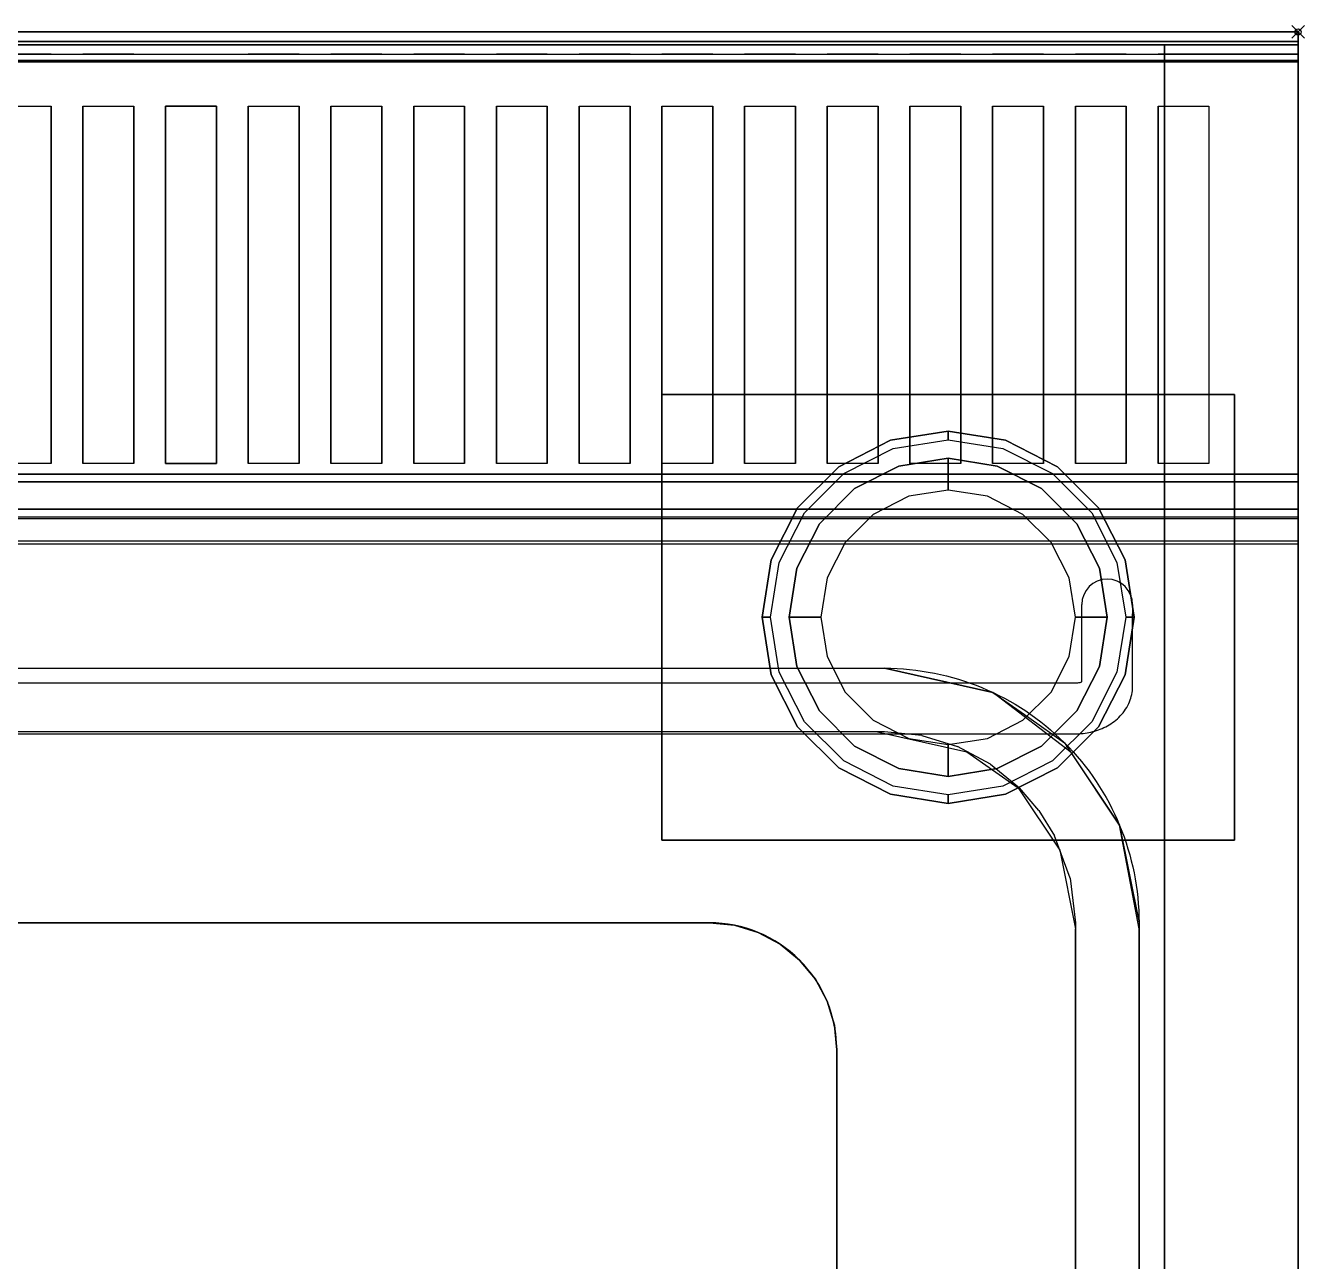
# Model space of a CAD drawing. Extents: x -1 to 401, y -1095 to 1.
# Drawn here: x 200 to 401, y -193.2 to 1 of the extents above; entities that cross this region are included whole.
import ezdxf

# ---------------------------------------------------------------- set-up
doc = ezdxf.new("R2010")
doc.units = 0
doc.header["$PDMODE"] = 35
doc.layers.get('0').update_dxf_attribs({"lineweight": 13})
for name, color, linetype in [('IQ_200_2D', 1, 'Continuous'), ('IQ_200_3D', 1, 'Continuous'), ('IQ_204_2D', 7, 'Continuous'), ('IQ_INS_3D', 3, 'Continuous')]:
    doc.layers.add(name, color=color, linetype=linetype)

# ---------------------------------------------------------------- blocks, each defined once
blk = doc.blocks.new('ELECTROLUX-MC-CAMINO400')
at = {"layer": 'IQ_200_3D'}
for points in [[(0, -0.21, 917.01), (0, -0.21, 956), (400, -0.21, 956), (400, -0.21, 917.01)], [(0, -69.44, 915), (0, -3.39, 915), (400, -3.39, 915), (400, -69.44, 915)]]:
    blk.add_3dface(points, dxfattribs=at)
for points, invisible_edges in [([(0, -0.21, 956), (0, -0.36, 956.76), (400, -0.36, 956.76), (400, -0.21, 956)], 2), ([(0, -0.25, 916.62), (0, -0.21, 917.01), (400, -0.21, 917.01), (400, -0.25, 916.62)], 8), ([(0, -0.37, 916.23), (0, -0.25, 916.62), (400, -0.25, 916.62), (400, -0.37, 916.23)], 10), ([(0, -0.36, 956.76), (0, -0.78, 957.41), (400, -0.78, 957.41), (400, -0.36, 956.76)], 10), ([(0, -0.56, 915.88), (0, -0.37, 916.23), (400, -0.37, 916.23), (400, -0.56, 915.88)], 10), ([(0, -0.82, 915.58), (0, -0.56, 915.88), (400, -0.56, 915.88), (400, -0.82, 915.58)], 10), ([(0, -0.78, 957.41), (0, -1.43, 957.84), (400, -1.43, 957.84), (400, -0.78, 957.41)], 10), ([(0, -1.41, 915.27), (0, -0.82, 915.58), (400, -0.82, 915.58), (400, -1.41, 915.27)], 10), ([(0, -2.05, 915.07), (0, -1.41, 915.27), (400, -1.41, 915.27), (400, -2.05, 915.07)], 10), ([(0, -1.43, 957.84), (0, -2.19, 958), (400, -2.19, 958), (400, -1.43, 957.84)], 8), ([(0, -2.72, 914.98), (0, -2.05, 915.07), (400, -2.05, 915.07), (400, -2.72, 914.98)], 10), ([(0, -3.39, 915), (0, -2.72, 914.98), (400, -2.72, 914.98), (400, -3.39, 915)], 2), ([(196, -10.37, 957.76), (204, -10.37, 957.76), (204, -2.19, 958), (196, -2.19, 958)], 10), ([(204, -2.19, 958), (209, -2.19, 958), (209, -10.37, 957.76), (204, -10.37, 957.76)], 14), ([(209, -10.37, 957.76), (217, -10.37, 957.76), (217, -2.19, 958), (209, -2.19, 958)], 10), ([(217, -2.19, 958), (222, -2.19, 958), (222, -10.37, 957.76), (217, -10.37, 957.76)], 14), ([(230, -10.37, 957.76), (222, -10.37, 957.76), (222, -2.19, 958), (230, -2.19, 958)], 10), ([(230, -2.19, 958), (235, -2.19, 958), (235, -10.37, 957.76), (230, -10.37, 957.76)], 14), ([(235, -10.37, 957.76), (243, -10.37, 957.76), (243, -2.19, 958), (235, -2.19, 958)], 10), ([(243, -2.19, 958), (248, -2.19, 958), (248, -10.37, 957.76), (243, -10.37, 957.76)], 14), ([(248, -10.37, 957.76), (256, -10.37, 957.76), (256, -2.19, 958), (248, -2.19, 958)], 10), ([(256, -2.19, 958), (261, -2.19, 958), (261, -10.37, 957.76), (256, -10.37, 957.76)], 14), ([(261, -10.37, 957.76), (269, -10.37, 957.76), (269, -2.19, 958), (261, -2.19, 958)], 10), ([(269, -2.19, 958), (274, -2.19, 958), (274, -10.37, 957.76), (269, -10.37, 957.76)], 14), ([(274, -10.37, 957.76), (282, -10.37, 957.76), (282, -2.19, 958), (274, -2.19, 958)], 10), ([(282, -2.19, 958), (287, -2.19, 958), (287, -10.37, 957.76), (282, -10.37, 957.76)], 14), ([(287, -10.37, 957.76), (295, -10.37, 957.76), (295, -2.19, 958), (287, -2.19, 958)], 10), ([(295, -2.19, 958), (300, -2.19, 958), (300, -10.37, 957.76), (295, -10.37, 957.76)], 14), ([(300, -10.37, 957.76), (308, -10.37, 957.76), (308, -2.19, 958), (300, -2.19, 958)], 10), ([(308, -2.19, 958), (313, -2.19, 958), (313, -10.37, 957.76), (308, -10.37, 957.76)], 14), ([(313, -10.37, 957.76), (321, -10.37, 957.76), (321, -2.19, 958), (313, -2.19, 958)], 10), ([(321, -2.19, 958), (326, -2.19, 958), (326, -10.37, 957.76), (321, -10.37, 957.76)], 14), ([(326, -10.37, 957.76), (334, -10.37, 957.76), (334, -2.19, 958), (326, -2.19, 958)], 10), ([(334, -2.19, 958), (339, -2.19, 958), (339, -10.37, 957.76), (334, -10.37, 957.76)], 14), ([(339, -10.37, 957.76), (347, -10.37, 957.76), (347, -2.19, 958), (339, -2.19, 958)], 10), ([(347, -2.19, 958), (352, -2.19, 958), (352, -10.37, 957.76), (347, -10.37, 957.76)], 14), ([(352, -10.37, 957.76), (360, -10.37, 957.76), (360, -2.19, 958), (352, -2.19, 958)], 10), ([(360, -2.19, 958), (365, -2.19, 958), (365, -10.37, 957.76), (360, -10.37, 957.76)], 14), ([(365, -10.37, 957.76), (373, -10.37, 957.76), (373, -2.19, 958), (365, -2.19, 958)], 10), ([(373, -2.19, 958), (378, -2.19, 958), (378, -10.37, 957.76), (373, -10.37, 957.76)], 14), ([(378, -10.37, 957.76), (386, -10.37, 957.76), (386, -2.19, 958), (378, -2.19, 958)], 10), ([(400, -10.37, 957.76), (400, -2.19, 958), (386, -2.19, 958), (386, -10.37, 957.76)], 12), ([(204, -17.47, 956.91), (204, -10.37, 957.76), (209, -10.37, 957.76), (209, -17.47, 956.91)], 10), ([(217, -17.47, 956.91), (217, -10.37, 957.76), (222, -10.37, 957.76), (222, -17.47, 956.91)], 10), ([(230, -17.47, 956.91), (230, -10.37, 957.76), (235, -10.37, 957.76), (235, -17.47, 956.91)], 10), ([(243, -17.47, 956.91), (243, -10.37, 957.76), (248, -10.37, 957.76), (248, -17.47, 956.91)], 10), ([(256, -17.47, 956.91), (256, -10.37, 957.76), (261, -10.37, 957.76), (261, -17.47, 956.91)], 10), ([(269, -17.47, 956.91), (269, -10.37, 957.76), (274, -10.37, 957.76), (274, -17.47, 956.91)], 10), ([(282, -17.47, 956.91), (282, -10.37, 957.76), (287, -10.37, 957.76), (287, -17.47, 956.91)], 10), ([(295, -17.47, 956.91), (295, -10.37, 957.76), (300, -10.37, 957.76), (300, -17.47, 956.91)], 10), ([(308, -17.47, 956.91), (308, -10.37, 957.76), (313, -10.37, 957.76), (313, -17.47, 956.91)], 10), ([(321, -17.47, 956.91), (321, -10.37, 957.76), (326, -10.37, 957.76), (326, -17.47, 956.91)], 10), ([(334, -17.47, 956.91), (334, -10.37, 957.76), (339, -10.37, 957.76), (339, -17.47, 956.91)], 10), ([(347, -17.47, 956.91), (347, -10.37, 957.76), (352, -10.37, 957.76), (352, -17.47, 956.91)], 10), ([(360, -17.47, 956.91), (360, -10.37, 957.76), (365, -10.37, 957.76), (365, -17.47, 956.91)], 10), ([(373, -17.47, 956.91), (373, -10.37, 957.76), (378, -10.37, 957.76), (378, -17.47, 956.91)], 10), ([(400, -17.47, 956.91), (400, -10.37, 957.76), (386, -10.37, 957.76), (386, -17.47, 956.91)], 10), ([(204, -24.48, 955.45), (204, -17.47, 956.91), (209, -17.47, 956.91), (209, -24.48, 955.45)], 10), ([(217, -24.48, 955.45), (217, -17.47, 956.91), (222, -17.47, 956.91), (222, -24.48, 955.45)], 10), ([(230, -24.48, 955.45), (230, -17.47, 956.91), (235, -17.47, 956.91), (235, -24.48, 955.45)], 10), ([(243, -24.48, 955.45), (243, -17.47, 956.91), (248, -17.47, 956.91), (248, -24.48, 955.45)], 10), ([(256, -24.48, 955.45), (256, -17.47, 956.91), (261, -17.47, 956.91), (261, -24.48, 955.45)], 10), ([(269, -24.48, 955.45), (269, -17.47, 956.91), (274, -17.47, 956.91), (274, -24.48, 955.45)], 10), ([(282, -24.48, 955.45), (282, -17.47, 956.91), (287, -17.47, 956.91), (287, -24.48, 955.45)], 10), ([(295, -24.48, 955.45), (295, -17.47, 956.91), (300, -17.47, 956.91), (300, -24.48, 955.45)], 10), ([(308, -24.48, 955.45), (308, -17.47, 956.91), (313, -17.47, 956.91), (313, -24.48, 955.45)], 10), ([(321, -24.48, 955.45), (321, -17.47, 956.91), (326, -17.47, 956.91), (326, -24.48, 955.45)], 10), ([(334, -24.48, 955.45), (334, -17.47, 956.91), (339, -17.47, 956.91), (339, -24.48, 955.45)], 10), ([(347, -24.48, 955.45), (347, -17.47, 956.91), (352, -17.47, 956.91), (352, -24.48, 955.45)], 10), ([(360, -24.48, 955.45), (360, -17.47, 956.91), (365, -17.47, 956.91), (365, -24.48, 955.45)], 10), ([(373, -24.48, 955.45), (373, -17.47, 956.91), (378, -17.47, 956.91), (378, -24.48, 955.45)], 10), ([(400, -24.48, 955.45), (400, -17.47, 956.91), (386, -17.47, 956.91), (386, -24.48, 955.45)], 10), ([(204, -31.33, 953.39), (204, -24.48, 955.45), (209, -24.48, 955.45), (209, -31.33, 953.39)], 10), ([(217, -31.33, 953.39), (217, -24.48, 955.45), (222, -24.48, 955.45), (222, -31.33, 953.39)], 10), ([(230, -31.33, 953.39), (230, -24.48, 955.45), (235, -24.48, 955.45), (235, -31.33, 953.39)], 10), ([(243, -31.33, 953.39), (243, -24.48, 955.45), (248, -24.48, 955.45), (248, -31.33, 953.39)], 10), ([(256, -31.33, 953.39), (256, -24.48, 955.45), (261, -24.48, 955.45), (261, -31.33, 953.39)], 10), ([(269, -31.33, 953.39), (269, -24.48, 955.45), (274, -24.48, 955.45), (274, -31.33, 953.39)], 10), ([(282, -31.33, 953.39), (282, -24.48, 955.45), (287, -24.48, 955.45), (287, -31.33, 953.39)], 10), ([(295, -31.33, 953.39), (295, -24.48, 955.45), (300, -24.48, 955.45), (300, -31.33, 953.39)], 10), ([(308, -31.33, 953.39), (308, -24.48, 955.45), (313, -24.48, 955.45), (313, -31.33, 953.39)], 10), ([(321, -31.33, 953.39), (321, -24.48, 955.45), (326, -24.48, 955.45), (326, -31.33, 953.39)], 10), ([(334, -31.33, 953.39), (334, -24.48, 955.45), (339, -24.48, 955.45), (339, -31.33, 953.39)], 10), ([(347, -31.33, 953.39), (347, -24.48, 955.45), (352, -24.48, 955.45), (352, -31.33, 953.39)], 10), ([(360, -31.33, 953.39), (360, -24.48, 955.45), (365, -24.48, 955.45), (365, -31.33, 953.39)], 10), ([(373, -31.33, 953.39), (373, -24.48, 955.45), (378, -24.48, 955.45), (378, -31.33, 953.39)], 10), ([(400, -31.33, 953.39), (400, -24.48, 955.45), (386, -24.48, 955.45), (386, -31.33, 953.39)], 10), ([(204, -37.98, 950.75), (204, -31.33, 953.39), (209, -31.33, 953.39), (209, -37.98, 950.75)], 10), ([(217, -37.98, 950.75), (217, -31.33, 953.39), (222, -31.33, 953.39), (222, -37.98, 950.75)], 10), ([(230, -37.98, 950.75), (230, -31.33, 953.39), (235, -31.33, 953.39), (235, -37.98, 950.75)], 10), ([(243, -37.98, 950.75), (243, -31.33, 953.39), (248, -31.33, 953.39), (248, -37.98, 950.75)], 10), ([(256, -37.98, 950.75), (256, -31.33, 953.39), (261, -31.33, 953.39), (261, -37.98, 950.75)], 10), ([(269, -37.98, 950.75), (269, -31.33, 953.39), (274, -31.33, 953.39), (274, -37.98, 950.75)], 10), ([(282, -37.98, 950.75), (282, -31.33, 953.39), (287, -31.33, 953.39), (287, -37.98, 950.75)], 10), ([(295, -37.98, 950.75), (295, -31.33, 953.39), (300, -31.33, 953.39), (300, -37.98, 950.75)], 10), ([(308, -37.98, 950.75), (308, -31.33, 953.39), (313, -31.33, 953.39), (313, -37.98, 950.75)], 10), ([(321, -37.98, 950.75), (321, -31.33, 953.39), (326, -31.33, 953.39), (326, -37.98, 950.75)], 10), ([(334, -37.98, 950.75), (334, -31.33, 953.39), (339, -31.33, 953.39), (339, -37.98, 950.75)], 10), ([(347, -37.98, 950.75), (347, -31.33, 953.39), (352, -31.33, 953.39), (352, -37.98, 950.75)], 10), ([(360, -37.98, 950.75), (360, -31.33, 953.39), (365, -31.33, 953.39), (365, -37.98, 950.75)], 10), ([(373, -37.98, 950.75), (373, -31.33, 953.39), (378, -31.33, 953.39), (378, -37.98, 950.75)], 10), ([(400, -37.98, 950.75), (400, -31.33, 953.39), (386, -31.33, 953.39), (386, -37.98, 950.75)], 10), ([(204, -44.37, 947.54), (204, -37.98, 950.75), (209, -37.98, 950.75), (209, -44.37, 947.54)], 10), ([(217, -44.37, 947.54), (217, -37.98, 950.75), (222, -37.98, 950.75), (222, -44.37, 947.54)], 10), ([(230, -44.37, 947.54), (230, -37.98, 950.75), (235, -37.98, 950.75), (235, -44.37, 947.54)], 10), ([(243, -44.37, 947.54), (243, -37.98, 950.75), (248, -37.98, 950.75), (248, -44.37, 947.54)], 10), ([(256, -44.37, 947.54), (256, -37.98, 950.75), (261, -37.98, 950.75), (261, -44.37, 947.54)], 10), ([(269, -44.37, 947.54), (269, -37.98, 950.75), (274, -37.98, 950.75), (274, -44.37, 947.54)], 10), ([(282, -44.37, 947.54), (282, -37.98, 950.75), (287, -37.98, 950.75), (287, -44.37, 947.54)], 10), ([(295, -44.37, 947.54), (295, -37.98, 950.75), (300, -37.98, 950.75), (300, -44.37, 947.54)], 10), ([(308, -44.37, 947.54), (308, -37.98, 950.75), (313, -37.98, 950.75), (313, -44.37, 947.54)], 10), ([(321, -44.37, 947.54), (321, -37.98, 950.75), (326, -37.98, 950.75), (326, -44.37, 947.54)], 10), ([(334, -44.37, 947.54), (334, -37.98, 950.75), (339, -37.98, 950.75), (339, -44.37, 947.54)], 10), ([(347, -44.37, 947.54), (347, -37.98, 950.75), (352, -37.98, 950.75), (352, -44.37, 947.54)], 10), ([(360, -44.37, 947.54), (360, -37.98, 950.75), (365, -37.98, 950.75), (365, -44.37, 947.54)], 10), ([(373, -44.37, 947.54), (373, -37.98, 950.75), (378, -37.98, 950.75), (378, -44.37, 947.54)], 10), ([(400, -44.37, 947.54), (400, -37.98, 950.75), (386, -37.98, 950.75), (386, -44.37, 947.54)], 10), ([(204, -50.47, 943.8), (204, -44.37, 947.54), (209, -44.37, 947.54), (209, -50.47, 943.8)], 10), ([(217, -50.47, 943.8), (217, -44.37, 947.54), (222, -44.37, 947.54), (222, -50.47, 943.8)], 10), ([(230, -50.47, 943.8), (230, -44.37, 947.54), (235, -44.37, 947.54), (235, -50.47, 943.8)], 10), ([(243, -50.47, 943.8), (243, -44.37, 947.54), (248, -44.37, 947.54), (248, -50.47, 943.8)], 10), ([(256, -50.47, 943.8), (256, -44.37, 947.54), (261, -44.37, 947.54), (261, -50.47, 943.8)], 10), ([(269, -50.47, 943.8), (269, -44.37, 947.54), (274, -44.37, 947.54), (274, -50.47, 943.8)], 10), ([(282, -50.47, 943.8), (282, -44.37, 947.54), (287, -44.37, 947.54), (287, -50.47, 943.8)], 10), ([(295, -50.47, 943.8), (295, -44.37, 947.54), (300, -44.37, 947.54), (300, -50.47, 943.8)], 10), ([(308, -50.47, 943.8), (308, -44.37, 947.54), (313, -44.37, 947.54), (313, -50.47, 943.8)], 10), ([(321, -50.47, 943.8), (321, -44.37, 947.54), (326, -44.37, 947.54), (326, -50.47, 943.8)], 10), ([(334, -50.47, 943.8), (334, -44.37, 947.54), (339, -44.37, 947.54), (339, -50.47, 943.8)], 10), ([(347, -50.47, 943.8), (347, -44.37, 947.54), (352, -44.37, 947.54), (352, -50.47, 943.8)], 10), ([(360, -50.47, 943.8), (360, -44.37, 947.54), (365, -44.37, 947.54), (365, -50.47, 943.8)], 10), ([(373, -50.47, 943.8), (373, -44.37, 947.54), (378, -44.37, 947.54), (378, -50.47, 943.8)], 10), ([(400, -50.47, 943.8), (400, -44.37, 947.54), (386, -44.37, 947.54), (386, -50.47, 943.8)], 10), ([(204, -56.22, 939.54), (204, -50.47, 943.8), (209, -50.47, 943.8), (209, -56.22, 939.54)], 10), ([(217, -56.22, 939.54), (217, -50.47, 943.8), (222, -50.47, 943.8), (222, -56.22, 939.54)], 10), ([(230, -56.22, 939.54), (230, -50.47, 943.8), (235, -50.47, 943.8), (235, -56.22, 939.54)], 10), ([(243, -56.22, 939.54), (243, -50.47, 943.8), (248, -50.47, 943.8), (248, -56.22, 939.54)], 10), ([(256, -56.22, 939.54), (256, -50.47, 943.8), (261, -50.47, 943.8), (261, -56.22, 939.54)], 10), ([(269, -56.22, 939.54), (269, -50.47, 943.8), (274, -50.47, 943.8), (274, -56.22, 939.54)], 10), ([(282, -56.22, 939.54), (282, -50.47, 943.8), (287, -50.47, 943.8), (287, -56.22, 939.54)], 10), ([(295, -56.22, 939.54), (295, -50.47, 943.8), (300, -50.47, 943.8), (300, -56.22, 939.54)], 10), ([(308, -56.22, 939.54), (308, -50.47, 943.8), (313, -50.47, 943.8), (313, -56.22, 939.54)], 10), ([(321, -56.22, 939.54), (321, -50.47, 943.8), (326, -50.47, 943.8), (326, -56.22, 939.54)], 10), ([(334, -56.22, 939.54), (334, -50.47, 943.8), (339, -50.47, 943.8), (339, -56.22, 939.54)], 10), ([(347, -56.22, 939.54), (347, -50.47, 943.8), (352, -50.47, 943.8), (352, -56.22, 939.54)], 10), ([(360, -56.22, 939.54), (360, -50.47, 943.8), (365, -50.47, 943.8), (365, -56.22, 939.54)], 10), ([(373, -56.22, 939.54), (373, -50.47, 943.8), (378, -50.47, 943.8), (378, -56.22, 939.54)], 10), ([(400, -56.22, 939.54), (400, -50.47, 943.8), (386, -50.47, 943.8), (386, -56.22, 939.54)], 10), ([(204, -61.59, 934.81), (204, -56.22, 939.54), (209, -56.22, 939.54), (209, -61.59, 934.81)], 10), ([(217, -61.59, 934.81), (217, -56.22, 939.54), (222, -56.22, 939.54), (222, -61.59, 934.81)], 10), ([(230, -61.59, 934.81), (230, -56.22, 939.54), (235, -56.22, 939.54), (235, -61.59, 934.81)], 10), ([(243, -61.59, 934.81), (243, -56.22, 939.54), (248, -56.22, 939.54), (248, -61.59, 934.81)], 10), ([(256, -61.59, 934.81), (256, -56.22, 939.54), (261, -56.22, 939.54), (261, -61.59, 934.81)], 10), ([(269, -61.59, 934.81), (269, -56.22, 939.54), (274, -56.22, 939.54), (274, -61.59, 934.81)], 10), ([(282, -61.59, 934.81), (282, -56.22, 939.54), (287, -56.22, 939.54), (287, -61.59, 934.81)], 10), ([(295, -61.59, 934.81), (295, -56.22, 939.54), (300, -56.22, 939.54), (300, -61.59, 934.81)], 10), ([(308, -61.59, 934.81), (308, -56.22, 939.54), (313, -56.22, 939.54), (313, -61.59, 934.81)], 10), ([(321, -61.59, 934.81), (321, -56.22, 939.54), (326, -56.22, 939.54), (326, -61.59, 934.81)], 10), ([(334, -61.59, 934.81), (334, -56.22, 939.54), (339, -56.22, 939.54), (339, -61.59, 934.81)], 10), ([(347, -61.59, 934.81), (347, -56.22, 939.54), (352, -56.22, 939.54), (352, -61.59, 934.81)], 10), ([(360, -61.59, 934.81), (360, -56.22, 939.54), (365, -56.22, 939.54), (365, -61.59, 934.81)], 10), ([(373, -61.59, 934.81), (373, -56.22, 939.54), (378, -56.22, 939.54), (378, -61.59, 934.81)], 10), ([(400, -61.59, 934.81), (400, -56.22, 939.54), (386, -56.22, 939.54), (386, -61.59, 934.81)], 10), ([(204, -66.52, 929.63), (204, -61.59, 934.81), (209, -61.59, 934.81), (209, -66.52, 929.63)], 10), ([(217, -66.52, 929.63), (217, -61.59, 934.81), (222, -61.59, 934.81), (222, -66.52, 929.63)], 10), ([(230, -66.52, 929.63), (230, -61.59, 934.81), (235, -61.59, 934.81), (235, -66.52, 929.63)], 10), ([(243, -66.52, 929.63), (243, -61.59, 934.81), (248, -61.59, 934.81), (248, -66.52, 929.63)], 10), ([(256, -66.52, 929.63), (256, -61.59, 934.81), (261, -61.59, 934.81), (261, -66.52, 929.63)], 10), ([(269, -66.52, 929.63), (269, -61.59, 934.81), (274, -61.59, 934.81), (274, -66.52, 929.63)], 10), ([(282, -66.52, 929.63), (282, -61.59, 934.81), (287, -61.59, 934.81), (287, -66.52, 929.63)], 10), ([(295, -66.52, 929.63), (295, -61.59, 934.81), (300, -61.59, 934.81), (300, -66.52, 929.63)], 10), ([(308, -66.52, 929.63), (308, -61.59, 934.81), (313, -61.59, 934.81), (313, -66.52, 929.63)], 10), ([(321, -66.52, 929.63), (321, -61.59, 934.81), (326, -61.59, 934.81), (326, -66.52, 929.63)], 10), ([(334, -66.52, 929.63), (334, -61.59, 934.81), (339, -61.59, 934.81), (339, -66.52, 929.63)], 10), ([(347, -66.52, 929.63), (347, -61.59, 934.81), (352, -61.59, 934.81), (352, -66.52, 929.63)], 10), ([(360, -66.52, 929.63), (360, -61.59, 934.81), (365, -61.59, 934.81), (365, -66.52, 929.63)], 10), ([(373, -66.52, 929.63), (373, -61.59, 934.81), (378, -61.59, 934.81), (378, -66.52, 929.63)], 10), ([(400, -66.52, 929.63), (400, -61.59, 934.81), (386, -61.59, 934.81), (386, -66.52, 929.63)], 10), ([(196, -71, 924.05), (204, -71, 924.05), (204, -66.52, 929.63), (196, -66.52, 929.63)], 11), ([(204, -71, 924.05), (209, -71, 924.05), (209, -66.52, 929.63), (204, -66.52, 929.63)], 15), ([(209, -71, 924.05), (217, -71, 924.05), (217, -66.52, 929.63), (209, -66.52, 929.63)], 11), ([(217, -71, 924.05), (222, -71, 924.05), (222, -66.52, 929.63), (217, -66.52, 929.63)], 15), ([(230, -71, 924.05), (222, -71, 924.05), (222, -66.52, 929.63), (230, -66.52, 929.63)], 11), ([(230, -71, 924.05), (235, -71, 924.05), (235, -66.52, 929.63), (230, -66.52, 929.63)], 15), ([(235, -71, 924.05), (243, -71, 924.05), (243, -66.52, 929.63), (235, -66.52, 929.63)], 11), ([(243, -71, 924.05), (248, -71, 924.05), (248, -66.52, 929.63), (243, -66.52, 929.63)], 15), ([(248, -71, 924.05), (256, -71, 924.05), (256, -66.52, 929.63), (248, -66.52, 929.63)], 11), ([(256, -71, 924.05), (261, -71, 924.05), (261, -66.52, 929.63), (256, -66.52, 929.63)], 15), ([(261, -71, 924.05), (269, -71, 924.05), (269, -66.52, 929.63), (261, -66.52, 929.63)], 11), ([(269, -71, 924.05), (274, -71, 924.05), (274, -66.52, 929.63), (269, -66.52, 929.63)], 15), ([(274, -71, 924.05), (282, -71, 924.05), (282, -66.52, 929.63), (274, -66.52, 929.63)], 11), ([(282, -71, 924.05), (287, -71, 924.05), (287, -66.52, 929.63), (282, -66.52, 929.63)], 15), ([(287, -71, 924.05), (295, -71, 924.05), (295, -66.52, 929.63), (287, -66.52, 929.63)], 11), ([(295, -71, 924.05), (300, -71, 924.05), (300, -66.52, 929.63), (295, -66.52, 929.63)], 15), ([(300, -71, 924.05), (308, -71, 924.05), (308, -66.52, 929.63), (300, -66.52, 929.63)], 11), ([(308, -71, 924.05), (313, -71, 924.05), (313, -66.52, 929.63), (308, -66.52, 929.63)], 15), ([(313, -71, 924.05), (321, -71, 924.05), (321, -66.52, 929.63), (313, -66.52, 929.63)], 11), ([(321, -71, 924.05), (326, -71, 924.05), (326, -66.52, 929.63), (321, -66.52, 929.63)], 15), ([(326, -71, 924.05), (334, -71, 924.05), (334, -66.52, 929.63), (326, -66.52, 929.63)], 11), ([(334, -71, 924.05), (339, -71, 924.05), (339, -66.52, 929.63), (334, -66.52, 929.63)], 15), ([(339, -71, 924.05), (347, -71, 924.05), (347, -66.52, 929.63), (339, -66.52, 929.63)], 11), ([(347, -71, 924.05), (352, -71, 924.05), (352, -66.52, 929.63), (347, -66.52, 929.63)], 15), ([(352, -71, 924.05), (360, -71, 924.05), (360, -66.52, 929.63), (352, -66.52, 929.63)], 11), ([(360, -71, 924.05), (365, -71, 924.05), (365, -66.52, 929.63), (360, -66.52, 929.63)], 15), ([(365, -71, 924.05), (373, -71, 924.05), (373, -66.52, 929.63), (365, -66.52, 929.63)], 11), ([(373, -71, 924.05), (378, -71, 924.05), (378, -66.52, 929.63), (373, -66.52, 929.63)], 15), ([(378, -71, 924.05), (386, -71, 924.05), (386, -66.52, 929.63), (378, -66.52, 929.63)], 11), ([(400, -71, 924.05), (400, -66.52, 929.63), (386, -66.52, 929.63), (386, -71, 924.05)], 14), ([(0, -70.76, 915.05), (0, -69.44, 915), (400, -69.44, 915), (400, -70.76, 915.05)], 8), ([(0, -72.06, 915.25), (0, -70.76, 915.05), (400, -70.76, 915.05), (400, -72.06, 915.25)], 10), ([(0, -74.97, 918.1), (0, -71, 924.05), (400, -71, 924.05), (400, -74.97, 918.1)], 2), ([(0, -73.33, 915.6), (0, -72.06, 915.25), (400, -72.06, 915.25), (400, -73.33, 915.6)], 10), ([(0, -74.56, 916.08), (0, -73.33, 915.6), (400, -73.33, 915.6), (400, -74.56, 916.08)], 10), ([(0, -74.96, 916.48), (0, -74.56, 916.08), (400, -74.56, 916.08), (400, -74.96, 916.48)], 10), ([(0, -75.18, 917), (0, -74.96, 916.48), (400, -74.96, 916.48), (400, -75.18, 917)], 10), ([(0, -74.97, 918.1), (0, -75.18, 917.57), (400, -75.18, 917.57), (400, -74.97, 918.1)], 2), ([(0, -75.18, 917.57), (0, -75.18, 917), (400, -75.18, 917), (400, -75.18, 917.57)], 10)]:
    blk.add_3dface(points, dxfattribs=dict(at, invisible_edges=invisible_edges))
at = {"layer": 'IQ_204_2D'}
for points in [[(0, -0.21), (400, -0.21), (400, -75.21), (0, -75.21)], [(196, -10.37), (204, -10.37), (204, -66.52), (196, -66.52)], [(209, -10.37), (217, -10.37), (217, -66.52), (209, -66.52)], [(222, -10.37), (230, -10.37), (230, -66.52), (222, -66.52)], [(235, -10.37), (243, -10.37), (243, -66.52), (235, -66.52)], [(248, -10.37), (256, -10.37), (256, -66.52), (248, -66.52)], [(261, -10.37), (269, -10.37), (269, -66.52), (261, -66.52)], [(274, -10.37), (282, -10.37), (282, -66.52), (274, -66.52)], [(287, -10.37), (295, -10.37), (295, -66.52), (287, -66.52)], [(300, -10.37), (308, -10.37), (308, -66.52), (300, -66.52)], [(313, -10.37), (321, -10.37), (321, -66.52), (313, -66.52)], [(326, -10.37), (334, -10.37), (334, -66.52), (326, -66.52)], [(339, -10.37), (347, -10.37), (347, -66.52), (339, -66.52)], [(352, -10.37), (360, -10.37), (360, -66.52), (352, -66.52)], [(365, -10.37), (373, -10.37), (373, -66.52), (365, -66.52)], [(378, -10.37), (386, -10.37), (386, -66.52), (378, -66.52)]]:
    blk.add_lwpolyline(points, close=True, dxfattribs=at)
blk = doc.blocks.new('PQ-MC-LEG200')
at = {"layer": 'IQ_200_3D'}
for points in [[(-45, -35, 198), (-45, 35, 198), (45, 35, 198), (45, -35, 198)], [(-45, -35, 200), (45, -35, 200), (45, 35, 200), (-45, 35, 200)], [(-45, 35, 198), (-45, 35, 200), (45, 35, 200), (45, 35, 198)], [(-45, -35, 198), (-45, -35, 200), (-45, 35, 200), (-45, 35, 198)], [(45, -35, 198), (45, 35, 198), (45, 35, 200), (45, -35, 200)], [(-45, -35, 198), (45, -35, 198), (45, -35, 200), (-45, -35, 200)]]:
    blk.add_3dface(points, dxfattribs=at)
for points, invisible_edges in [([(-9.04, 27.82, 198), (-9.04, 27.82, 71), (0, 29.25, 71), (0, 29.25, 198)], 1), ([(-9.04, 27.82, 71), (-8.62, 26.54, 66), (0, 27.91, 66), (0, 29.25, 71)], 1), ([(0, 29.25, 198), (0, 29.25, 71), (9.04, 27.82, 71), (9.04, 27.82, 198)], 4), ([(0, 29.25, 71), (0, 27.91, 66), (8.62, 26.54, 66), (9.04, 27.82, 71)], 4), ([(-17.19, 23.66, 198), (-17.19, 23.66, 71), (-9.04, 27.82, 71), (-9.04, 27.82, 198)], 5), ([(-17.19, 23.66, 71), (-16.41, 22.58, 66), (-8.62, 26.54, 66), (-9.04, 27.82, 71)], 5), ([(9.04, 27.82, 71), (8.62, 26.54, 66), (16.41, 22.58, 66), (17.19, 23.66, 71)], 5), ([(9.04, 27.82, 198), (9.04, 27.82, 71), (17.19, 23.66, 71), (17.19, 23.66, 198)], 5), ([(0, 25, 66), (0, 25, 5), (-7.73, 23.78, 5), (-7.73, 23.78, 66)], 4), ([(0, 25, 5), (0, 23.54, 1.46), (-7.27, 22.38, 1.46), (-7.73, 23.78, 5)], 6), ([(7.73, 23.78, 66), (7.73, 23.78, 5), (0, 25, 5), (0, 25, 66)], 1), ([(7.73, 23.78, 5), (7.27, 22.38, 1.46), (0, 23.54, 1.46), (0, 25, 5)], 3), ([(-23.66, 17.19, 198), (-23.66, 17.19, 71), (-17.19, 23.66, 71), (-17.19, 23.66, 198)], 5), ([(-23.66, 17.19, 71), (-22.58, 16.41, 66), (-16.41, 22.58, 66), (-17.19, 23.66, 71)], 5), ([(-7.73, 23.78, 66), (-7.73, 23.78, 5), (-14.69, 20.23, 5), (-14.69, 20.23, 66)], 5), ([(-7.73, 23.78, 5), (-7.27, 22.38, 1.46), (-13.83, 19.04, 1.46), (-14.69, 20.23, 5)], 7), ([(-7.27, 22.38, 1.46), (-6.18, 19.02), (-11.76, 16.18), (-13.83, 19.04, 1.46)], 13), ([(0, 23.54, 1.46), (0, 20), (-6.18, 19.02), (-7.27, 22.38, 1.46)], 12), ([(7.27, 22.38, 1.46), (6.18, 19.02), (0, 20), (0, 23.54, 1.46)], 9), ([(13.83, 19.04, 1.46), (11.76, 16.18), (6.18, 19.02), (7.27, 22.38, 1.46)], 13), ([(14.69, 20.23, 5), (13.83, 19.04, 1.46), (7.27, 22.38, 1.46), (7.73, 23.78, 5)], 7), ([(14.69, 20.23, 66), (14.69, 20.23, 5), (7.73, 23.78, 5), (7.73, 23.78, 66)], 5), ([(17.19, 23.66, 71), (16.41, 22.58, 66), (22.58, 16.41, 66), (23.66, 17.19, 71)], 5), ([(17.19, 23.66, 198), (17.19, 23.66, 71), (23.66, 17.19, 71), (23.66, 17.19, 198)], 5), ([(-14.69, 20.23, 66), (-14.69, 20.23, 5), (-20.23, 14.69, 5), (-20.23, 14.69, 66)], 5), ([(-14.69, 20.23, 5), (-13.83, 19.04, 1.46), (-19.04, 13.83, 1.46), (-20.23, 14.69, 5)], 7), ([(20.23, 14.69, 5), (19.04, 13.83, 1.46), (13.83, 19.04, 1.46), (14.69, 20.23, 5)], 7), ([(20.23, 14.69, 66), (20.23, 14.69, 5), (14.69, 20.23, 5), (14.69, 20.23, 66)], 5), ([(-13.83, 19.04, 1.46), (-11.76, 16.18), (-16.18, 11.76), (-19.04, 13.83, 1.46)], 13), ([(19.04, 13.83, 1.46), (16.18, 11.76), (11.76, 16.18), (13.83, 19.04, 1.46)], 13), ([(-27.82, 9.04, 198), (-27.82, 9.04, 71), (-23.66, 17.19, 71), (-23.66, 17.19, 198)], 5), ([(-27.82, 9.04, 71), (-26.54, 8.62, 66), (-22.58, 16.41, 66), (-23.66, 17.19, 71)], 5), ([(23.66, 17.19, 71), (22.58, 16.41, 66), (26.54, 8.62, 66), (27.82, 9.04, 71)], 5), ([(23.66, 17.19, 198), (23.66, 17.19, 71), (27.82, 9.04, 71), (27.82, 9.04, 198)], 5), ([(-20.23, 14.69, 66), (-20.23, 14.69, 5), (-23.78, 7.73, 5), (-23.78, 7.73, 66)], 5), ([(-20.23, 14.69, 5), (-19.04, 13.83, 1.46), (-22.38, 7.27, 1.46), (-23.78, 7.73, 5)], 7), ([(23.78, 7.73, 5), (22.38, 7.27, 1.46), (19.04, 13.83, 1.46), (20.23, 14.69, 5)], 7), ([(23.78, 7.73, 66), (23.78, 7.73, 5), (20.23, 14.69, 5), (20.23, 14.69, 66)], 5), ([(-19.04, 13.83, 1.46), (-16.18, 11.76), (-19.02, 6.18), (-22.38, 7.27, 1.46)], 13), ([(22.38, 7.27, 1.46), (19.02, 6.18), (16.18, 11.76), (19.04, 13.83, 1.46)], 13), ([(-29.25, 0, 198), (-29.25, 0, 71), (-27.82, 9.04, 71), (-27.82, 9.04, 198)], 4), ([(-29.25, 0, 71), (-27.91, 0, 66), (-26.54, 8.62, 66), (-27.82, 9.04, 71)], 4), ([(27.82, 9.04, 71), (26.54, 8.62, 66), (27.91, 0, 66), (29.25, 0, 71)], 1), ([(27.82, 9.04, 198), (27.82, 9.04, 71), (29.25, 0, 71), (29.25, 0, 198)], 1), ([(-23.78, 7.73, 66), (-23.78, 7.73, 5), (-25, 0, 5), (-25, 0, 66)], 1), ([(-23.78, 7.73, 5), (-22.38, 7.27, 1.46), (-23.54, 0, 1.46), (-25, 0, 5)], 3), ([(-22.38, 7.27, 1.46), (-19.02, 6.18), (-20, 0), (-23.54, 0, 1.46)], 9), ([(23.54, 0, 1.46), (20, 0), (19.02, 6.18), (22.38, 7.27, 1.46)], 12), ([(25, 0, 5), (23.54, 0, 1.46), (22.38, 7.27, 1.46), (23.78, 7.73, 5)], 6), ([(25, 0, 66), (25, 0, 5), (23.78, 7.73, 5), (23.78, 7.73, 66)], 4), ([(-27.82, -9.04, 198), (-27.82, -9.04, 71), (-29.25, 0, 71), (-29.25, 0, 198)], 1), ([(-27.82, -9.04, 71), (-26.54, -8.62, 66), (-27.91, 0, 66), (-29.25, 0, 71)], 1), ([(-25, 0, 66), (-25, 0, 5), (-23.78, -7.73, 5), (-23.78, -7.73, 66)], 4), ([(-25, 0, 5), (-23.54, 0, 1.46), (-22.38, -7.27, 1.46), (-23.78, -7.73, 5)], 6), ([(-23.54, 0, 1.46), (-20, 0), (-19.02, -6.18), (-22.38, -7.27, 1.46)], 12), ([(22.38, -7.27, 1.46), (19.02, -6.18), (20, 0), (23.54, 0, 1.46)], 9), ([(23.78, -7.73, 5), (22.38, -7.27, 1.46), (23.54, 0, 1.46), (25, 0, 5)], 3), ([(23.78, -7.73, 66), (23.78, -7.73, 5), (25, 0, 5), (25, 0, 66)], 1), ([(29.25, 0, 71), (27.91, 0, 66), (26.54, -8.62, 66), (27.82, -9.04, 71)], 4), ([(29.25, 0, 198), (29.25, 0, 71), (27.82, -9.04, 71), (27.82, -9.04, 198)], 4), ([(-23.78, -7.73, 5), (-22.38, -7.27, 1.46), (-19.04, -13.83, 1.46), (-20.23, -14.69, 5)], 7), ([(-23.78, -7.73, 66), (-23.78, -7.73, 5), (-20.23, -14.69, 5), (-20.23, -14.69, 66)], 5), ([(-22.38, -7.27, 1.46), (-19.02, -6.18), (-16.18, -11.76), (-19.04, -13.83, 1.46)], 13), ([(19.04, -13.83, 1.46), (16.18, -11.76), (19.02, -6.18), (22.38, -7.27, 1.46)], 13), ([(20.23, -14.69, 5), (19.04, -13.83, 1.46), (22.38, -7.27, 1.46), (23.78, -7.73, 5)], 7), ([(20.23, -14.69, 66), (20.23, -14.69, 5), (23.78, -7.73, 5), (23.78, -7.73, 66)], 5), ([(-23.66, -17.19, 71), (-22.58, -16.41, 66), (-26.54, -8.62, 66), (-27.82, -9.04, 71)], 5), ([(-23.66, -17.19, 198), (-23.66, -17.19, 71), (-27.82, -9.04, 71), (-27.82, -9.04, 198)], 5), ([(27.82, -9.04, 71), (26.54, -8.62, 66), (22.58, -16.41, 66), (23.66, -17.19, 71)], 5), ([(27.82, -9.04, 198), (27.82, -9.04, 71), (23.66, -17.19, 71), (23.66, -17.19, 198)], 5), ([(-19.04, -13.83, 1.46), (-16.18, -11.76), (-11.76, -16.18), (-13.83, -19.04, 1.46)], 13), ([(13.83, -19.04, 1.46), (11.76, -16.18), (16.18, -11.76), (19.04, -13.83, 1.46)], 13), ([(-20.23, -14.69, 5), (-19.04, -13.83, 1.46), (-13.83, -19.04, 1.46), (-14.69, -20.23, 5)], 7), ([(14.69, -20.23, 5), (13.83, -19.04, 1.46), (19.04, -13.83, 1.46), (20.23, -14.69, 5)], 7), ([(-20.23, -14.69, 66), (-20.23, -14.69, 5), (-14.69, -20.23, 5), (-14.69, -20.23, 66)], 5), ([(14.69, -20.23, 66), (14.69, -20.23, 5), (20.23, -14.69, 5), (20.23, -14.69, 66)], 5), ([(-17.19, -23.66, 71), (-16.41, -22.58, 66), (-22.58, -16.41, 66), (-23.66, -17.19, 71)], 5), ([(-17.19, -23.66, 198), (-17.19, -23.66, 71), (-23.66, -17.19, 71), (-23.66, -17.19, 198)], 5), ([(-13.83, -19.04, 1.46), (-11.76, -16.18), (-6.18, -19.02), (-7.27, -22.38, 1.46)], 13), ([(7.27, -22.38, 1.46), (6.18, -19.02), (11.76, -16.18), (13.83, -19.04, 1.46)], 13), ([(23.66, -17.19, 71), (22.58, -16.41, 66), (16.41, -22.58, 66), (17.19, -23.66, 71)], 5), ([(23.66, -17.19, 198), (23.66, -17.19, 71), (17.19, -23.66, 71), (17.19, -23.66, 198)], 5), ([(-14.69, -20.23, 5), (-13.83, -19.04, 1.46), (-7.27, -22.38, 1.46), (-7.73, -23.78, 5)], 7), ([(-7.27, -22.38, 1.46), (-6.18, -19.02), (0, -20), (0, -23.54, 1.46)], 9), ([(0, -23.54, 1.46), (0, -20), (6.18, -19.02), (7.27, -22.38, 1.46)], 12), ([(7.73, -23.78, 5), (7.27, -22.38, 1.46), (13.83, -19.04, 1.46), (14.69, -20.23, 5)], 7), ([(-14.69, -20.23, 66), (-14.69, -20.23, 5), (-7.73, -23.78, 5), (-7.73, -23.78, 66)], 5), ([(7.73, -23.78, 66), (7.73, -23.78, 5), (14.69, -20.23, 5), (14.69, -20.23, 66)], 5), ([(-9.04, -27.82, 71), (-8.62, -26.54, 66), (-16.41, -22.58, 66), (-17.19, -23.66, 71)], 5), ([(-9.04, -27.82, 198), (-9.04, -27.82, 71), (-17.19, -23.66, 71), (-17.19, -23.66, 198)], 5), ([(-7.73, -23.78, 5), (-7.27, -22.38, 1.46), (0, -23.54, 1.46), (0, -25, 5)], 3), ([(-7.73, -23.78, 66), (-7.73, -23.78, 5), (0, -25, 5), (0, -25, 66)], 1), ([(0, -25, 5), (0, -23.54, 1.46), (7.27, -22.38, 1.46), (7.73, -23.78, 5)], 6), ([(0, -25, 66), (0, -25, 5), (7.73, -23.78, 5), (7.73, -23.78, 66)], 4), ([(17.19, -23.66, 71), (16.41, -22.58, 66), (8.62, -26.54, 66), (9.04, -27.82, 71)], 5), ([(17.19, -23.66, 198), (17.19, -23.66, 71), (9.04, -27.82, 71), (9.04, -27.82, 198)], 5), ([(0, -29.25, 71), (0, -27.91, 66), (-8.62, -26.54, 66), (-9.04, -27.82, 71)], 4), ([(0, -29.25, 198), (0, -29.25, 71), (-9.04, -27.82, 71), (-9.04, -27.82, 198)], 4), ([(9.04, -27.82, 71), (8.62, -26.54, 66), (0, -27.91, 66), (0, -29.25, 71)], 1), ([(9.04, -27.82, 198), (9.04, -27.82, 71), (0, -29.25, 71), (0, -29.25, 198)], 1)]:
    blk.add_3dface(points, dxfattribs=dict(at, invisible_edges=invisible_edges))

msp = doc.modelspace()

# ---------------------------------------------------------------- linework, layer by layer
at = {"layer": 'IQ_200_2D'}
for p, q in [((0, 0), (400, 0)), ((400, 0), (400, -655))]:
    msp.add_line(p, q, dxfattribs=at)
at = {"layer": 'IQ_200_3D'}
for points, invisible_edges in [([(0, -0.34, 912.22), (0, 0, 910.5), (400, 0, 910.5), (400, -0.34, 912.22)], 8), ([(0, 0, 902.7), (0, -0.13, 901.81), (400, -0.13, 901.81), (400, 0, 902.7)], 2), ([(0, -0.13, 901.81), (0, -0.54, 901.01), (400, -0.54, 901.01), (400, -0.13, 901.81)], 10), ([(0, -1.32, 913.68), (0, -0.34, 912.22), (400, -0.34, 912.22), (400, -1.32, 913.68)], 10), ([(0, -0.54, 901.01), (0, -1.19, 900.39), (400, -1.19, 900.39), (400, -0.54, 901.01)], 10), ([(0, -1.19, 900.39), (0, -2, 900), (400, -2, 900), (400, -1.19, 900.39)], 8), ([(0, -2.78, 914.66), (0, -1.32, 913.68), (400, -1.32, 913.68), (400, -2.78, 914.66)], 10), ([(0, -4.5, 915), (0, -2.78, 914.66), (400, -2.78, 914.66), (400, -4.5, 915)], 2), ([(0, -71.6, 914.58), (0, -69.5, 915), (400, -69.5, 915), (400, -71.6, 914.58)], 8), ([(0, -73.39, 913.39), (0, -71.6, 914.58), (400, -71.6, 914.58), (400, -73.39, 913.39)], 10), ([(0, -74.58, 911.6), (0, -73.39, 913.39), (400, -73.39, 913.39), (400, -74.58, 911.6)], 10), ([(0, -75, 909.5), (0, -74.58, 911.6), (400, -74.58, 911.6), (400, -75, 909.5)], 2), ([(0, -75.45, 903.59), (0, -75, 905.7), (400, -75, 905.7), (400, -75.45, 903.59)], 8), ([(0, -76.64, 901.78), (0, -75.45, 903.59), (400, -75.45, 903.59), (400, -76.64, 901.78)], 10), ([(0, -78.4, 900.53), (0, -76.64, 901.78), (400, -76.64, 901.78), (400, -78.4, 900.53)], 10), ([(0, -80.5, 900), (0, -78.4, 900.53), (400, -78.4, 900.53), (400, -80.5, 900)], 2), ([(65, -100, 900), (335, -100, 900), (400, -80.5, 900), (0, -80.5, 900)], 11), ([(335, -100, 900), (352.05, -103.82, 900), (357.67, -107.77, 900), (400, -80.5, 900)], 12), ([(357.67, -107.77, 900), (363.28, -111.72, 900), (371.96, -124.69, 900), (400, -80.5, 900)], 12), ([(371.96, -124.69, 900), (375, -140, 900), (400, -80.5, 900)], 14), ([(375, -140, 900), (400, -80.5, 900), (400, -655, 900), (375, -565, 900)], 5), ([(335, -100, 900), (333.89, -110, 890), (66.11, -110, 890), (65, -100, 900)], 5), ([(333.89, -110, 890), (347.92, -113.14, 890), (352.05, -103.82, 900), (335, -100, 900)], 10), ([(347.92, -113.14, 890), (356.01, -118.82, 890), (364.32, -113.27, 900), (352.05, -103.82, 900)], 10), ([(65, -110, 890), (92.5, -140, 890), (307.5, -140, 890), (335, -110, 890)], 5), ([(311.4, -140.38, 890), (340.85, -110.58, 890), (335, -110, 890), (307.5, -140, 890)], 5), ([(311.4, -140.38, 890), (340.85, -110.58, 890), (335, -110, 890), (307.5, -140, 890)], 5), ([(346.48, -112.28, 890), (315.15, -141.52, 890), (311.4, -140.38, 890), (340.85, -110.58, 890)], 5), ([(346.48, -112.28, 890), (315.15, -141.52, 890), (311.4, -140.38, 890), (340.85, -110.58, 890)], 5), ([(318.61, -143.37, 890), (351.67, -115.06, 890), (346.48, -112.28, 890), (315.15, -141.52, 890)], 5), ([(356.01, -118.82, 890), (362.54, -128.59, 890), (371.96, -124.69, 900), (364.32, -113.27, 900)], 10), ([(356.21, -118.79, 890), (321.64, -145.86, 890), (318.61, -143.37, 890), (351.67, -115.06, 890)], 5), ([(324.13, -148.89, 890), (359.26, -122.35, 890), (356.21, -118.79, 890), (321.64, -145.86, 890)], 5), ([(361.71, -126.34, 890), (325.98, -152.35, 890), (324.13, -148.89, 890), (359.26, -122.35, 890)], 5), ([(327.12, -156.1, 890), (364.17, -132.97, 890), (361.71, -126.34, 890), (325.98, -152.35, 890)], 5), ([(362.54, -128.59, 890), (365, -140.98, 890), (375, -140.98, 900), (371.96, -124.69, 900)], 10), ([(365, -140, 890), (327.5, -160, 890), (327.12, -156.1, 890), (364.17, -132.97, 890)], 5), ([(311.4, -140.38, 730), (88.6, -140.38, 730), (84.85, -141.52, 730), (315.15, -141.52, 730)], 5), ([(92.5, -140, 730), (307.5, -140, 730), (311.4, -140.38, 730), (88.6, -140.38, 730)], 4), ([(311.4, -140.38, 890), (311.4, -140.38, 730), (307.5, -140, 730), (307.5, -140, 890)], 1), ([(315.15, -141.52, 730), (315.15, -141.52, 890), (311.4, -140.38, 890), (311.4, -140.38, 730)], 5), ([(327.5, -160, 890), (365, -140, 890), (365, -565, 890), (327.5, -500, 890)], 5), ([(84.85, -141.52, 730), (315.15, -141.52, 730), (318.61, -143.37, 730), (81.39, -143.37, 730)], 5), ([(318.61, -143.37, 890), (318.61, -143.37, 730), (315.15, -141.52, 730), (315.15, -141.52, 890)], 5), ([(365, -140.98, 890), (375, -140.98, 900), (375, -564.02, 900), (365, -564.02, 890)], 5), ([(318.61, -143.37, 730), (81.39, -143.37, 730), (78.36, -145.86, 730), (321.64, -145.86, 730)], 5), ([(321.64, -145.86, 730), (321.64, -145.86, 890), (318.61, -143.37, 890), (318.61, -143.37, 730)], 5), ([(78.36, -145.86, 730), (321.64, -145.86, 730), (324.13, -148.89, 730), (75.87, -148.89, 730)], 5), ([(324.13, -148.89, 890), (324.13, -148.89, 730), (321.64, -145.86, 730), (321.64, -145.86, 890)], 5), ([(324.13, -148.89, 730), (75.87, -148.89, 730), (74.02, -152.35, 730), (325.98, -152.35, 730)], 5), ([(325.98, -152.35, 730), (325.98, -152.35, 890), (324.13, -148.89, 890), (324.13, -148.89, 730)], 5), ([(74.02, -152.35, 730), (325.98, -152.35, 730), (327.12, -156.1, 730), (72.88, -156.1, 730)], 5), ([(327.12, -156.1, 890), (327.12, -156.1, 730), (325.98, -152.35, 730), (325.98, -152.35, 890)], 5), ([(327.12, -156.1, 730), (72.88, -156.1, 730), (72.5, -160, 730), (327.5, -160, 730)], 5), ([(327.5, -160, 730), (327.5, -160, 890), (327.12, -156.1, 890), (327.12, -156.1, 730)], 4), ([(72.5, -500, 730), (327.5, -500, 730), (327.5, -160, 730), (72.5, -160, 730)], 5), ([(327.5, -160, 890), (327.5, -160, 730), (327.5, -500, 730), (327.5, -500, 890)], 1)]:
    msp.add_3dface(points, dxfattribs=dict(at, invisible_edges=invisible_edges))
for points in [[(0, 0, 910.5), (0, 0, 902.7), (400, 0, 902.7), (400, 0, 910.5)], [(0, -655, 650), (0, -2, 650), (400, -2, 650), (400, -655, 650)], [(0, -2, 650), (0, -2, 900), (400, -2, 900), (400, -2, 650)], [(21, -2, 650), (379, -2, 650), (379, -2, 245), (21, -2, 245)], [(21, -2, 200), (379, -2, 200), (379, -2, 245), (21, -2, 245)], [(21, -655, 245), (379, -655, 245), (379, -2, 245), (21, -2, 245)], [(21, -655, 200), (379, -655, 200), (379, -2, 200), (21, -2, 200)], [(379, -655, 605), (21, -655, 605), (21, -2, 605), (379, -2, 605)], [(379, -2, 200), (400, -2, 200), (400, -2, 650), (379, -2, 650)], [(379, -655, 650), (379, -655, 200), (379, -2, 200), (379, -2, 650)], [(379, -655, 200), (400, -655, 200), (400, -2, 200), (379, -2, 200)], [(400, -655, 650), (400, -655, 200), (400, -2, 200), (400, -2, 650)], [(400, -655, 650), (400, -2, 650), (400, -2, 900), (400, -655, 900)], [(0, -69.5, 915), (0, -4.5, 915), (400, -4.5, 915), (400, -69.5, 915)], [(0, -75, 905.7), (0, -75, 909.5), (400, -75, 909.5), (400, -75, 905.7)], [(92.5, -140, 890), (92.5, -140, 730), (307.5, -140, 730), (307.5, -140, 890)]]:
    msp.add_3dface(points, dxfattribs=at)
at = {"layer": 'IQ_204_2D'}
for p, q in [((0, -80), (400, -80)), ((366, -91.46), (366, -90)), ((374, -90), (374, -91.46)), ((366, -102.13), (366, -91.46)), ((374, -102.78), (374, -91.46)), ((35, -102.31), (365, -102.31)), ((35, -110.31), (365, -110.31))]:
    msp.add_line(p, q, dxfattribs=at)
for points in [[(375, -140), (375, -565, -0.414214), (335, -605), (65, -605, -0.414214), (25, -565), (25, -140, -0.414214), (65, -100), (335, -100, -0.414214)], [(92.5, -520), (307.5, -520, 0.414214), (327.5, -500), (327.5, -160, 0.414214), (307.5, -140), (92.5, -140, 0.414214), (72.5, -160), (72.5, -500, 0.414214)]]:
    msp.add_lwpolyline(points, format="xyb", close=True, dxfattribs=at)
msp.add_arc((370, -90), 4, 0, 180, dxfattribs=at)
for start_param, end_param in [(0, 0.00009), (3.141503, 3.141548)]:
    msp.add_ellipse((370, -91.46), major_axis=(-4, 0), ratio=0.707107, start_param=start_param, end_param=end_param, dxfattribs=at)
for points, knots in [([(365, -102.31), (365.13, -102.31), (365.26, -102.31), (365.51, -102.27), (365.63, -102.25), (365.83, -102.2), (365.92, -102.16), (366, -102.13)], [4.712389, 4.712389, 4.712389, 4.712389, 4.8926684, 4.8926684, 5.0712084, 5.0712084, 5.2449441, 5.2449441, 5.2449441, 5.2449441]), ([(365, -110.31), (365.82, -110.31), (366.64, -110.22), (368.24, -109.86), (369.02, -109.58), (370.51, -108.82), (371.21, -108.33), (372.46, -107.12), (373, -106.38), (373.72, -104.83), (373.93, -104.04), (373.99, -103.08), (374, -102.93), (374, -102.78)], [4.712389, 4.712389, 4.712389, 4.712389, 5.026548, 5.026548, 5.340708, 5.340708, 5.654867, 5.654867, 5.969026, 5.969026, 6.233988, 6.233988, 6.283185, 6.283185, 6.283185, 6.283185])]:
    msp.add_open_spline(points, degree=3, knots=knots, dxfattribs=at)
at = {"layer": 'IQ_INS_3D'}
msp.add_point((400, 0), dxfattribs=at)

# ---------------------------------------------------------------- block references
for name, p in [('ELECTROLUX-MC-CAMINO400', (0, -1.29)), ('PQ-MC-LEG200', (345, -92))]:
    msp.add_blockref(name, p)

doc.saveas('drawing.dxf')
